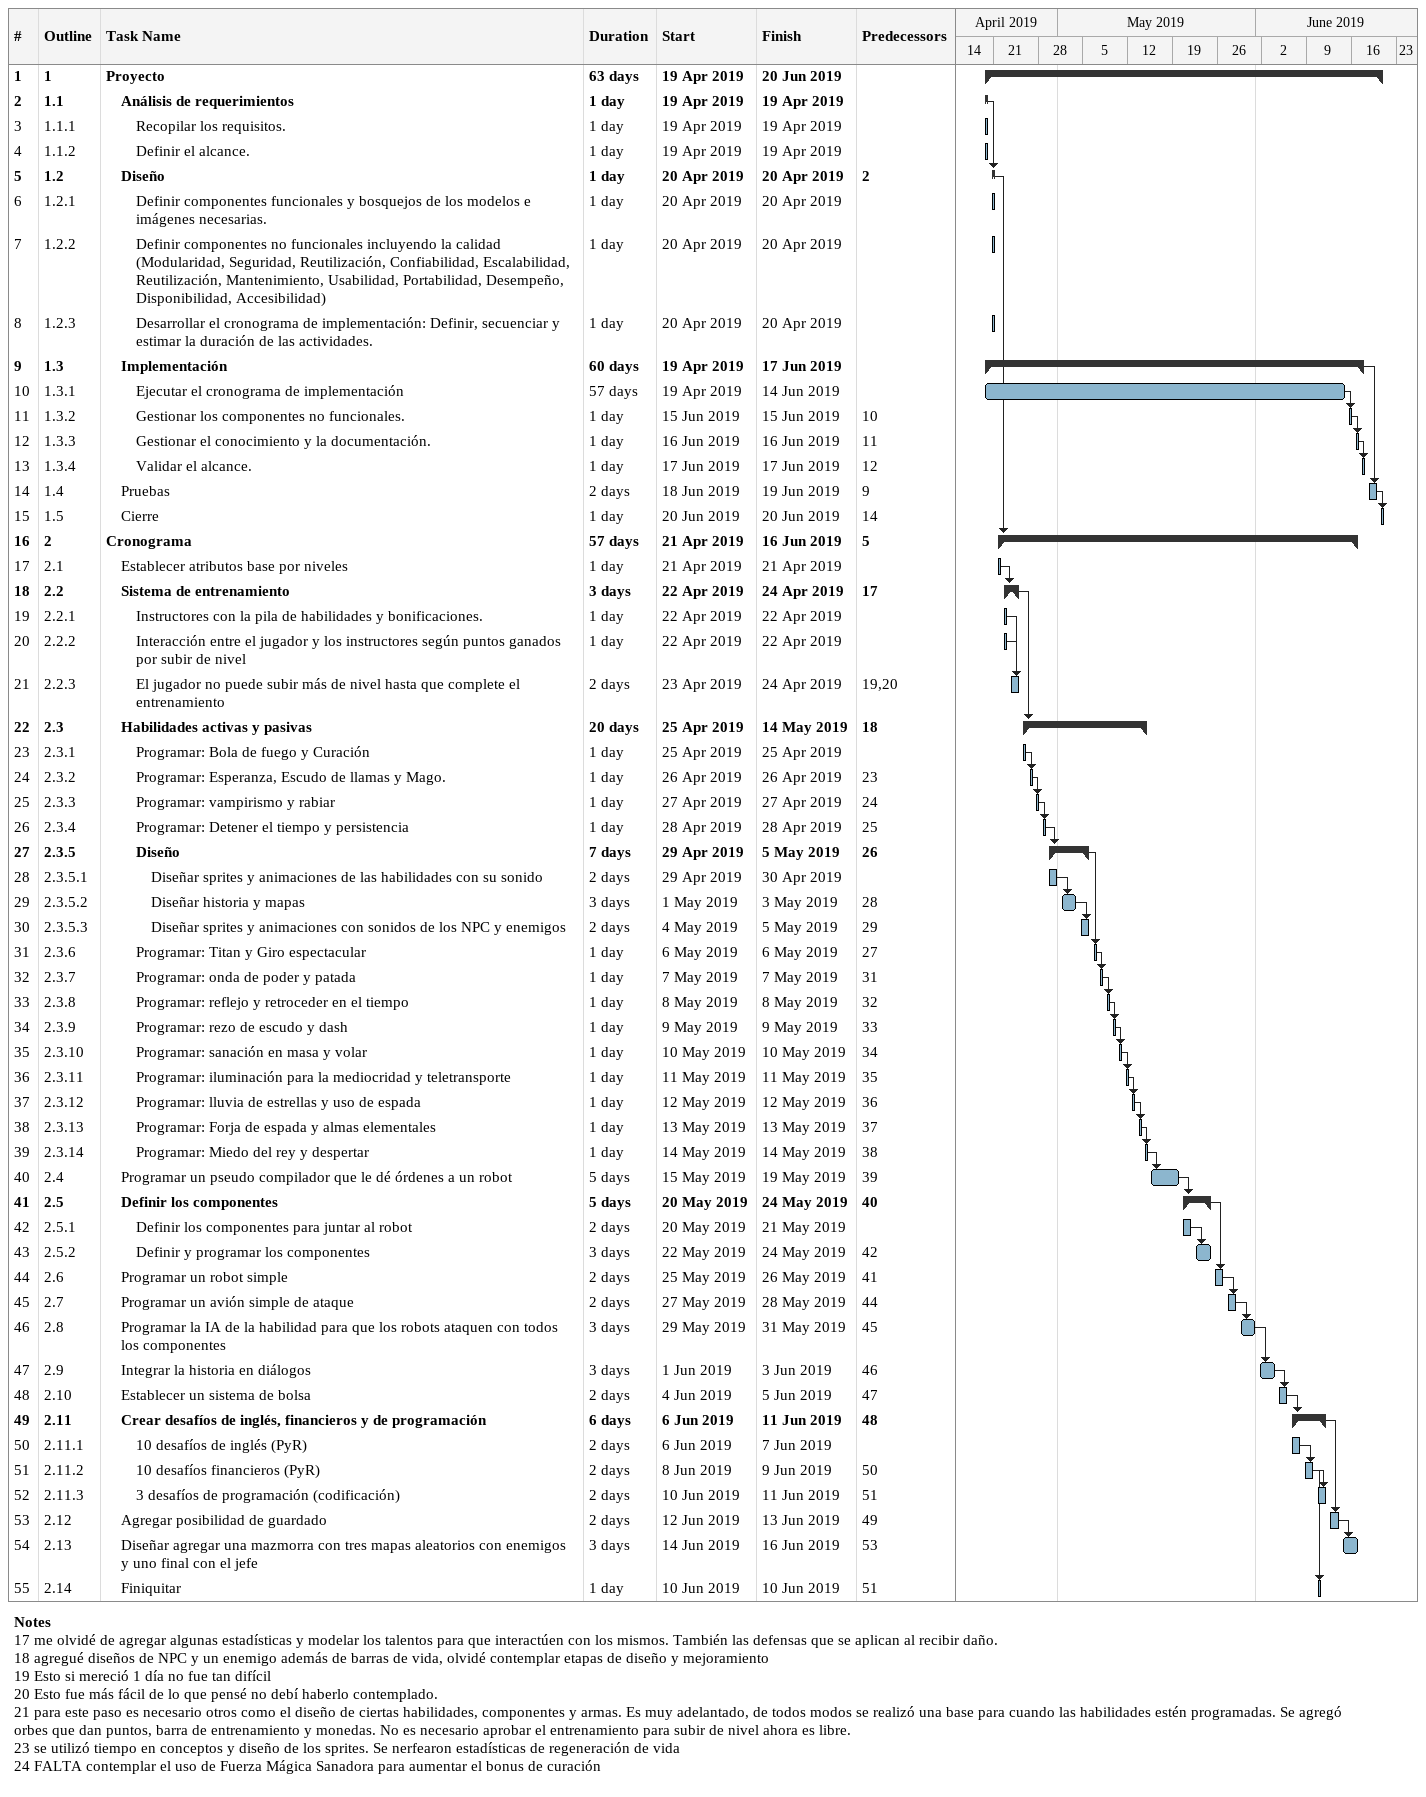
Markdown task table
| ID | WBS | Task | Duration | Start | Finish | Predecessors |
|---|---|---|---|---|---|---|
| 1 | 1 | **Proyecto** | 63d | 2019-04-19 | 2019-06-20 |  |
| 2 | 1.1 | **Análisis de requerimientos** | 1d | 2019-04-19 | 2019-04-19 |  |
| 3 | 1.1.1 | Recopilar los requisitos. | 1d | 2019-04-19 | 2019-04-19 |  |
| 4 | 1.1.2 | Definir el alcance. | 1d | 2019-04-19 | 2019-04-19 |  |
| 5 | 1.2 | **Diseño** | 1d | 2019-04-20 | 2019-04-20 | 2 |
| 6 | 1.2.1 | Definir componentes funcionales y bosquejos de los modelos e imágenes necesarias. | 1d | 2019-04-20 | 2019-04-20 |  |
| 7 | 1.2.2 | Definir componentes no funcionales incluyendo la calidad (Modularidad, Seguridad, Reutilización, Confiabilidad, Escalabilidad, Reutilización, Mantenimiento, Usabilidad, Portabilidad, Desempeño, Disponibilidad, Accesibilidad) | 1d | 2019-04-20 | 2019-04-20 |  |
| 8 | 1.2.3 | Desarrollar el cronograma de implementación: Definir, secuenciar y estimar la duración de las actividades. | 1d | 2019-04-20 | 2019-04-20 |  |
| 9 | 1.3 | **Implementación** | 60d | 2019-04-19 | 2019-06-17 |  |
| 10 | 1.3.1 | Ejecutar el cronograma de implementación | 57d | 2019-04-19 | 2019-06-14 |  |
| 11 | 1.3.2 | Gestionar los componentes no funcionales. | 1d | 2019-06-15 | 2019-06-15 | 10 |
| 12 | 1.3.3 | Gestionar el conocimiento y la documentación. | 1d | 2019-06-16 | 2019-06-16 | 11 |
| 13 | 1.3.4 | Validar el alcance. | 1d | 2019-06-17 | 2019-06-17 | 12 |
| 14 | 1.4 | Pruebas | 2d | 2019-06-18 | 2019-06-19 | 9 |
| 15 | 1.5 | Cierre | 1d | 2019-06-20 | 2019-06-20 | 14 |
| 16 | 2 | **Cronograma** | 57d | 2019-04-21 | 2019-06-16 | 5 |
| 17 | 2.1 | Establecer atributos base por niveles | 1d | 2019-04-21 | 2019-04-21 |  |
| 18 | 2.2 | **Sistema de entrenamiento** | 3d | 2019-04-22 | 2019-04-24 | 17 |
| 19 | 2.2.1 | Instructores con la pila de habilidades y bonificaciones. | 1d | 2019-04-22 | 2019-04-22 |  |
| 20 | 2.2.2 | Interacción entre el jugador y los instructores según puntos ganados por subir de nivel | 1d | 2019-04-22 | 2019-04-22 |  |
| 21 | 2.2.3 | El jugador no puede subir más de nivel hasta que complete el entrenamiento | 2d | 2019-04-23 | 2019-04-24 | 19, 20 |
| 22 | 2.3 | **Habilidades activas y pasivas** | 20d | 2019-04-25 | 2019-05-14 | 18 |
| 23 | 2.3.1 | Programar: Bola de fuego y Curación | 1d | 2019-04-25 | 2019-04-25 |  |
| 24 | 2.3.2 | Programar: Esperanza, Escudo de llamas y Mago. | 1d | 2019-04-26 | 2019-04-26 | 23 |
| 25 | 2.3.3 | Programar: vampirismo y rabiar | 1d | 2019-04-27 | 2019-04-27 | 24 |
| 26 | 2.3.4 | Programar: Detener el tiempo y persistencia | 1d | 2019-04-28 | 2019-04-28 | 25 |
| 27 | 2.3.5 | **Diseño** | 7d | 2019-04-29 | 2019-05-05 | 26 |
| 28 | 2.3.5.1 | Diseñar sprites y animaciones de las habilidades con su sonido | 2d | 2019-04-29 | 2019-04-30 |  |
| 29 | 2.3.5.2 | Diseñar historia y mapas | 3d | 2019-05-01 | 2019-05-03 | 28 |
| 30 | 2.3.5.3 | Diseñar sprites y animaciones con sonidos de los NPC y enemigos | 2d | 2019-05-04 | 2019-05-05 | 29 |
| 31 | 2.3.6 | Programar: Titan y Giro espectacular | 1d | 2019-05-06 | 2019-05-06 | 27 |
| 32 | 2.3.7 | Programar: onda de poder y patada | 1d | 2019-05-07 | 2019-05-07 | 31 |
| 33 | 2.3.8 | Programar: reflejo y retroceder en el tiempo | 1d | 2019-05-08 | 2019-05-08 | 32 |
| 34 | 2.3.9 | Programar: rezo de escudo y dash | 1d | 2019-05-09 | 2019-05-09 | 33 |
| 35 | 2.3.10 | Programar: sanación en masa y volar | 1d | 2019-05-10 | 2019-05-10 | 34 |
| 36 | 2.3.11 | Programar: iluminación para la mediocridad y teletransporte | 1d | 2019-05-11 | 2019-05-11 | 35 |
| 37 | 2.3.12 | Programar: lluvia de estrellas y uso de espada | 1d | 2019-05-12 | 2019-05-12 | 36 |
| 38 | 2.3.13 | Programar: Forja de espada y almas elementales | 1d | 2019-05-13 | 2019-05-13 | 37 |
| 39 | 2.3.14 | Programar: Miedo del rey y despertar | 1d | 2019-05-14 | 2019-05-14 | 38 |
| 40 | 2.4 | Programar un pseudo compilador que le dé órdenes a un robot | 5d | 2019-05-15 | 2019-05-19 | 39 |
| 41 | 2.5 | **Definir los componentes** | 5d | 2019-05-20 | 2019-05-24 | 40 |
| 42 | 2.5.1 | Definir los componentes para juntar al robot | 2d | 2019-05-20 | 2019-05-21 |  |
| 43 | 2.5.2 | Definir y programar los componentes | 3d | 2019-05-22 | 2019-05-24 | 42 |
| 44 | 2.6 | Programar un robot simple | 2d | 2019-05-25 | 2019-05-26 | 41 |
| 45 | 2.7 | Programar un avión simple de ataque | 2d | 2019-05-27 | 2019-05-28 | 44 |
| 46 | 2.8 | Programar la IA de la habilidad para que los robots ataquen con todos los componentes | 3d | 2019-05-29 | 2019-05-31 | 45 |
| 47 | 2.9 | Integrar la historia en diálogos | 3d | 2019-06-01 | 2019-06-03 | 46 |
| 48 | 2.10 | Establecer un sistema de bolsa | 2d | 2019-06-04 | 2019-06-05 | 47 |
| 49 | 2.11 | **Crear desafíos de inglés, financieros y de programación** | 6d | 2019-06-06 | 2019-06-11 | 48 |
| 50 | 2.11.1 | 10 desafíos de inglés (PyR) | 2d | 2019-06-06 | 2019-06-07 |  |
| 51 | 2.11.2 | 10 desafíos financieros (PyR) | 2d | 2019-06-08 | 2019-06-09 | 50 |
| 52 | 2.11.3 | 3 desafíos de programación (codificación) | 2d | 2019-06-10 | 2019-06-11 | 51 |
| 53 | 2.12 | Agregar posibilidad de guardado | 2d | 2019-06-12 | 2019-06-13 | 49 |
| 54 | 2.13 | Diseñar agregar una mazmorra con tres mapas aleatorios con enemigos y uno final con el jefe | 3d | 2019-06-14 | 2019-06-16 | 53 |
| 55 | 2.14 | Finiquitar | 1d | 2019-06-10 | 2019-06-10 | 51 |

Notes
- 17: me olvidé de agregar algunas estadísticas y modelar los talentos para que interactúen con los mismos. También las defensas que se aplican al recibir daño.
- 18: agregué diseños de NPC y un enemigo además de barras de vida, olvidé contemplar etapas de diseño y mejoramiento
- 19: Esto si mereció 1 día no fue tan difícil
- 20: Esto fue más fácil de lo que pensé no debí haberlo contemplado.
- 21: para este paso es necesario otros como el diseño de ciertas habilidades, componentes y armas. Es muy adelantado, de todos modos se realizó una base para cuando las habilidades estén programadas. Se agregó orbes que dan puntos, barra de entrenamiento y monedas. No es necesario aprobar el entrenamiento para subir de nivel ahora es libre.
- 23: se utilizó tiempo en conceptos y diseño de los sprites. Se nerfearon estadísticas de regeneración de vida
- 24: FALTA contemplar el uso de Fuerza Mágica Sanadora para aumentar el bonus de curación
